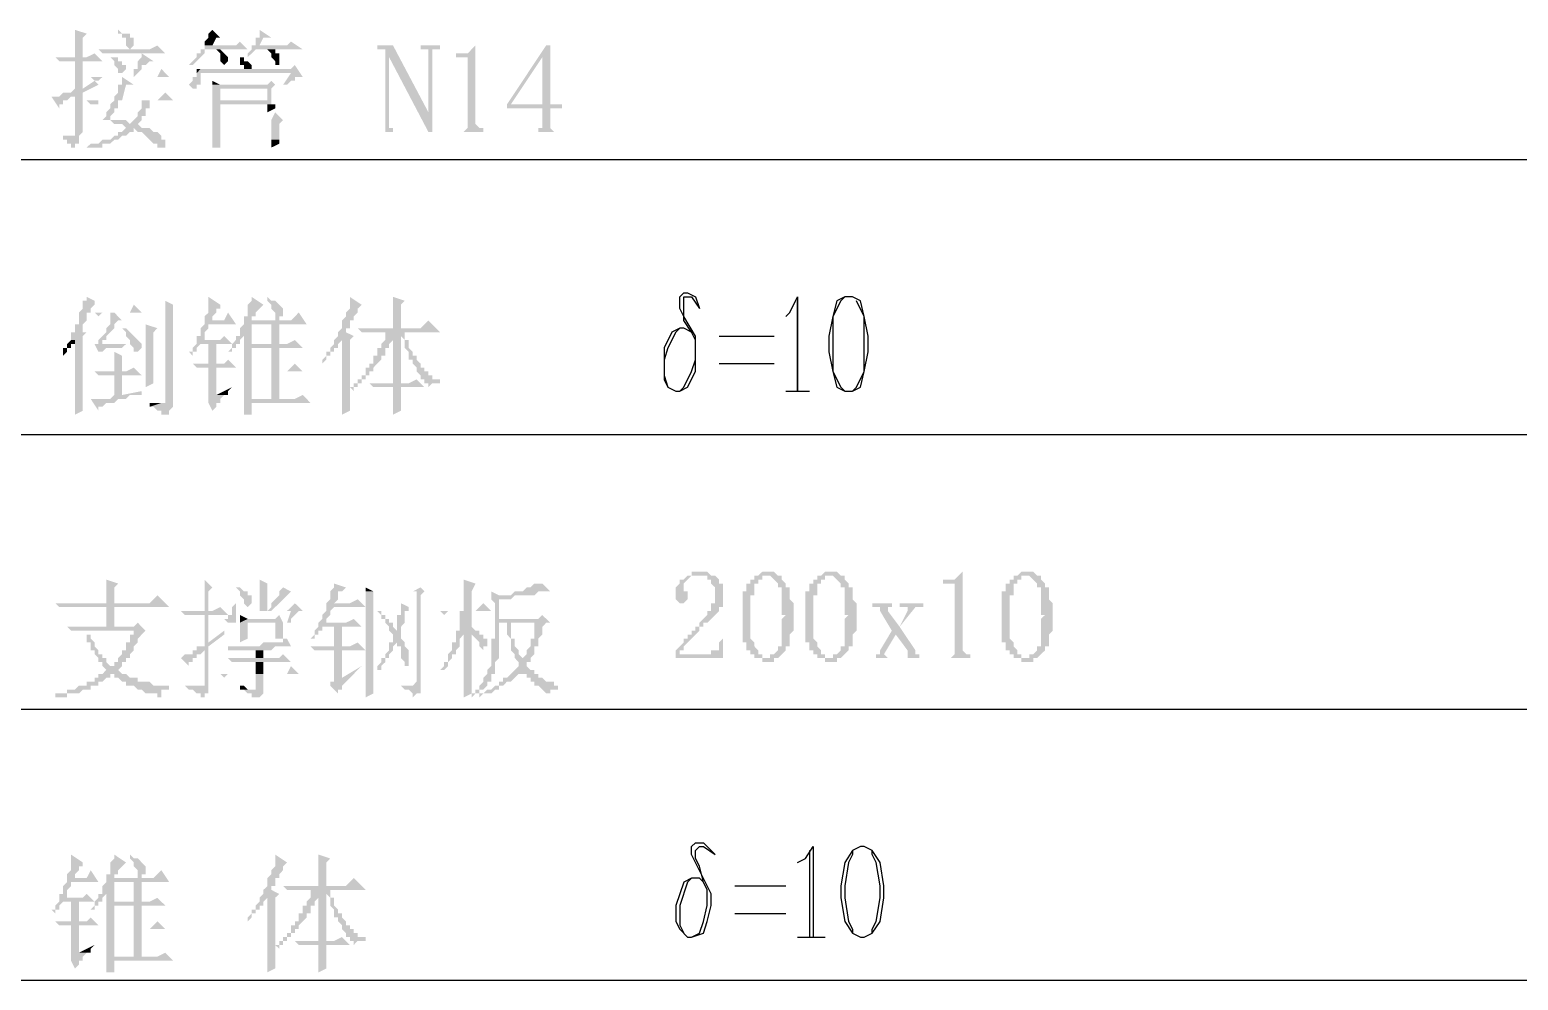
# Model space of a CAD drawing. Extents: x 51 to 246, y 3 to 417.
# Drawn here: x 198.56 to 214.61, y 42.63 to 52.87 of the extents above; entities that cross this region are included whole.
import ezdxf

# ---------------------------------------------------------------- set-up
doc = ezdxf.new("R2010")
doc.units = 0
doc.header["$MEASUREMENT"] = 0
doc.layers.add('_____1', color=160, linetype='Continuous')

msp = doc.modelspace()

# ---------------------------------------------------------------- hatches: boundary and pattern name
at = {"layer": '_____1'}
for points in [[(199.051, 52.874), (199.051, 52.578), (199.136, 52.578), (199.136, 52.789), (199.178, 52.832)], [(200.533, 52.874), (200.491, 52.832), (200.491, 52.789), (200.448, 52.747), (200.448, 52.705), (200.533, 52.705), (200.575, 52.789), (200.618, 52.789)], [(201.041, 52.874), (201.041, 52.789), (200.999, 52.789), (200.999, 52.705), (200.956, 52.705), (200.956, 52.662), (201.041, 52.705), (201.083, 52.789), (201.168, 52.789)], [(199.94, 52.705), (199.856, 52.662), (199.305, 52.662), (199.348, 52.62), (200.025, 52.62)], [(200.829, 52.747), (200.787, 52.705), (200.448, 52.705), (200.448, 52.662), (200.406, 52.662), (200.406, 52.62), (200.364, 52.62), (200.364, 52.578), (200.279, 52.493), (200.321, 52.493), (200.448, 52.62), (200.448, 52.662), (200.914, 52.662)], [(201.38, 52.747), (201.337, 52.705), (201.041, 52.705), (200.956, 52.662), (200.914, 52.62), (200.914, 52.578), (200.999, 52.662), (201.507, 52.662)], [(202.48, 52.705), (202.311, 52.705), (202.311, 52.662), (202.396, 52.662), (202.396, 52.62), (202.438, 52.578), (202.861, 51.773), (202.861, 51.985)], [(202.988, 52.705), (202.777, 52.705), (202.777, 52.662), (202.861, 52.662), (202.861, 51.773), (202.904, 51.773), (202.904, 52.662), (202.988, 52.662)], [(203.369, 52.705), (203.285, 52.62), (203.158, 52.62), (203.158, 52.578), (203.285, 52.578), (203.285, 51.816), (203.242, 51.773), (203.158, 51.773), (203.539, 51.773), (203.454, 51.773), (203.454, 51.816), (203.412, 51.816), (203.369, 51.858)], [(204.174, 52.705), (204.131, 52.705), (203.708, 52.07), (203.708, 52.027), (204.089, 52.027), (204.089, 51.816), (204.047, 51.816), (204.047, 51.773), (203.92, 51.773), (204.301, 51.773), (204.216, 51.773), (204.174, 51.816), (204.174, 52.027), (204.301, 52.027), (204.301, 52.07), (203.75, 52.07), (204.089, 52.578)], [(204.174, 52.705), (204.089, 52.578), (204.089, 52.07), (203.75, 52.07), (204.174, 52.07)], [(199.263, 52.62), (199.178, 52.578), (198.84, 52.578), (198.882, 52.535), (199.348, 52.535)], [(199.432, 52.62), (199.432, 52.578), (199.475, 52.535), (199.475, 52.493), (199.517, 52.451), (199.517, 52.408), (199.559, 52.408), (199.602, 52.451), (199.602, 52.493), (199.559, 52.493), (199.559, 52.535), (199.517, 52.535), (199.517, 52.578), (199.432, 52.578)], [(199.771, 52.62), (199.771, 52.578), (199.729, 52.535), (199.729, 52.451), (199.686, 52.451), (199.686, 52.366), (199.771, 52.451), (199.771, 52.493), (199.813, 52.493), (199.856, 52.535), (199.898, 52.535)], [(200.406, 52.493), (200.406, 52.451), (200.364, 52.451), (200.364, 52.408), (200.406, 52.451)], [(201.422, 52.493), (201.38, 52.451), (200.406, 52.451), (200.364, 52.408), (201.38, 52.408), (201.295, 52.281), (201.337, 52.281), (201.38, 52.324), (201.422, 52.324), (201.422, 52.366), (201.507, 52.366)], [(200.787, 52.578), (200.829, 52.578), (200.829, 52.493), (200.872, 52.493), (200.872, 52.451), (200.956, 52.451), (200.956, 52.493), (200.914, 52.535), (200.872, 52.535), (200.872, 52.578), (200.829, 52.578)], [(202.396, 52.62), (202.396, 51.773), (202.311, 51.773), (202.523, 51.773), (202.48, 51.773), (202.48, 51.816), (202.438, 51.816), (202.438, 52.578)], [(199.263, 52.324), (199.136, 52.239), (199.051, 52.239), (199.009, 52.197), (198.924, 52.197), (198.882, 52.154), (199.051, 52.154), (199.051, 51.731), (199.009, 51.731), (199.094, 51.731), (199.136, 51.773), (199.136, 52.197), (199.305, 52.281)], [(199.983, 52.451), (199.94, 52.366), (199.221, 52.366), (199.263, 52.324), (199.305, 52.324), (199.348, 52.366), (200.067, 52.366)], [(199.559, 52.366), (199.559, 52.281), (199.517, 52.281), (199.517, 52.197), (199.475, 52.154), (199.475, 52.112), (199.559, 52.112), (199.602, 52.281), (199.686, 52.281)], [(200.364, 52.408), (200.364, 52.366), (200.321, 52.366), (200.321, 52.324), (200.279, 52.281), (200.321, 52.239), (200.364, 52.239), (200.364, 52.281), (200.406, 52.281), (200.406, 52.408), (201.38, 52.408)], [(200.533, 52.324), (200.533, 52.281), (200.618, 52.281)], [(201.168, 52.324), (201.126, 52.281), (200.533, 52.281), (200.533, 51.9), (201.168, 51.9), (201.168, 51.688), (200.533, 51.688), (200.533, 51.604), (200.618, 51.604), (200.618, 51.688), (201.253, 51.688), (201.253, 51.858), (201.295, 51.9), (200.618, 51.9), (200.618, 52.07), (201.168, 52.07), (200.618, 52.112), (200.618, 52.239), (201.126, 52.239), (201.21, 52.281)], [(198.882, 52.154), (198.797, 52.154), (198.882, 52.027), (198.882, 52.07), (198.924, 52.07), (198.924, 52.112), (198.967, 52.112), (199.009, 52.154), (199.051, 52.154)], [(200.025, 52.197), (199.94, 52.112), (199.178, 52.112), (199.221, 52.07), (199.305, 52.07), (199.305, 52.112), (200.11, 52.112)], [(201.21, 52.281), (201.126, 52.239), (201.126, 52.112), (200.618, 52.112), (201.168, 52.07), (201.168, 52.239)], [(199.517, 52.112), (199.475, 52.112), (199.432, 52.07), (199.432, 52.027), (199.39, 51.985), (199.39, 51.943), (199.348, 51.9), (199.432, 51.9), (199.475, 51.858), (199.559, 51.858), (199.602, 51.816), (199.686, 51.816), (199.729, 51.773), (199.771, 51.773), (199.898, 51.646), (199.94, 51.646), (199.94, 51.604), (200.025, 51.604), (200.025, 51.688), (199.983, 51.688), (199.983, 51.731), (199.94, 51.773), (199.898, 51.773), (199.856, 51.816), (199.771, 51.816), (199.729, 51.858), (199.644, 51.858), (199.602, 51.9), (199.432, 51.9), (199.432, 51.943), (199.475, 51.985), (199.475, 52.027), (199.517, 52.027), (199.517, 52.07)], [(199.856, 52.112), (199.771, 52.112), (199.771, 52.027), (199.729, 51.985), (199.729, 51.943), (199.644, 51.858), (199.729, 51.858), (199.771, 51.9), (199.771, 51.943), (199.813, 51.943), (199.813, 52.027), (199.856, 52.027), (199.856, 52.07)], [(201.21, 51.985), (201.168, 51.9), (200.618, 51.9), (201.295, 51.9)], [(201.168, 52.07), (201.126, 52.07), (201.126, 51.985), (201.21, 52.027), (201.21, 52.07)], [(200.533, 51.9), (200.533, 51.688), (200.618, 51.688), (200.618, 51.9), (201.168, 51.9)], [(199.602, 51.816), (199.559, 51.773), (199.517, 51.773), (199.517, 51.731), (199.475, 51.731), (199.432, 51.688), (199.348, 51.688), (199.305, 51.646), (199.221, 51.646), (199.178, 51.604), (199.136, 51.604), (199.348, 51.604), (199.348, 51.646), (199.432, 51.646), (199.475, 51.688), (199.517, 51.688), (199.559, 51.731), (199.602, 51.731), (199.644, 51.773), (199.686, 51.773), (199.686, 51.816)], [(201.253, 51.688), (201.168, 51.688), (201.168, 51.604), (201.253, 51.646)], [(199.178, 49.995), (199.178, 49.953), (199.136, 49.953), (199.136, 49.868), (199.094, 49.826), (199.094, 49.699), (199.051, 49.699), (199.051, 49.614), (199.009, 49.614), (199.009, 49.53), (199.051, 49.53), (199.051, 48.725), (199.136, 48.768), (199.136, 49.572), (199.178, 49.614), (199.136, 49.614), (199.136, 49.699), (199.178, 49.741), (199.178, 49.826), (199.221, 49.826), (199.221, 49.868), (199.263, 49.91), (199.263, 49.953)], [(199.686, 49.91), (199.644, 49.826), (199.263, 49.826), (199.305, 49.784), (199.348, 49.826), (199.771, 49.826)], [(200.025, 49.953), (200.025, 48.852), (199.983, 48.852), (199.856, 48.81), (199.898, 48.81), (199.94, 48.768), (199.983, 48.768), (199.983, 48.725), (200.067, 48.725), (200.067, 48.768), (200.11, 48.81), (200.11, 49.91)], [(200.491, 49.995), (200.491, 49.826), (200.448, 49.784), (200.448, 49.741), (200.533, 49.741), (200.533, 49.784), (200.575, 49.826), (200.575, 49.868), (200.618, 49.868), (200.618, 49.91)], [(200.956, 49.995), (200.956, 49.953), (200.914, 49.91), (200.914, 49.784), (200.872, 49.784), (200.872, 49.699), (200.956, 49.741), (200.956, 49.784), (200.999, 49.784), (200.999, 49.826), (201.041, 49.868), (201.083, 49.91)], [(201.126, 49.995), (201.126, 49.953), (201.168, 49.91), (201.168, 49.868), (201.21, 49.826), (201.21, 49.741), (201.253, 49.741), (201.253, 49.784), (201.295, 49.784), (201.295, 49.868), (201.21, 49.953), (201.168, 49.953)], [(202.015, 49.995), (202.015, 49.868), (201.972, 49.826), (201.972, 49.784), (201.93, 49.741), (201.93, 49.657), (201.888, 49.614), (201.888, 49.572), (201.845, 49.53), (201.845, 49.487), (201.803, 49.445), (201.803, 49.403), (201.761, 49.403), (201.761, 49.36), (201.718, 49.318), (201.718, 49.276), (201.761, 49.318), (201.761, 49.36), (201.803, 49.36), (201.803, 49.403), (201.845, 49.403), (201.845, 49.445), (201.888, 49.445), (201.888, 49.487), (201.93, 49.53), (202.057, 49.572), (201.972, 49.614), (201.972, 49.657), (202.015, 49.657), (202.015, 49.741), (202.057, 49.741), (202.057, 49.784), (202.099, 49.826), (202.099, 49.868), (202.142, 49.91)], [(202.48, 49.995), (202.48, 49.657), (202.565, 49.657), (202.565, 49.91), (202.607, 49.953)], [(199.475, 49.826), (199.432, 49.826), (199.432, 49.699), (199.39, 49.657), (199.39, 49.614), (199.305, 49.53), (199.305, 49.487), (199.263, 49.487), (199.348, 49.487), (199.348, 49.53), (199.39, 49.53), (199.39, 49.572), (199.475, 49.657), (199.475, 49.699), (199.517, 49.741), (199.559, 49.741)], [(200.702, 49.826), (200.66, 49.741), (200.448, 49.741), (200.448, 49.699), (200.406, 49.657), (200.406, 49.572), (200.364, 49.572), (200.364, 49.487), (200.406, 49.53), (200.448, 49.53), (200.448, 49.614), (200.491, 49.657), (200.491, 49.699), (200.787, 49.699)], [(201.464, 49.826), (201.38, 49.741), (200.956, 49.741), (200.872, 49.699), (200.829, 49.657), (200.829, 49.614), (200.872, 49.614), (200.872, 48.895), (201.253, 48.895), (200.956, 48.895), (200.956, 49.191), (201.507, 49.191), (200.956, 49.191), (200.956, 49.445), (201.507, 49.445), (200.956, 49.487), (200.956, 49.699), (201.549, 49.699)], [(202.861, 49.741), (202.777, 49.657), (202.099, 49.657), (202.142, 49.614), (202.988, 49.614)], [(199.813, 49.699), (199.813, 49.022), (199.898, 49.064), (199.898, 49.614), (199.94, 49.657)], [(200.829, 49.614), (200.829, 49.572), (200.787, 49.572), (200.787, 49.53), (200.745, 49.487), (200.745, 49.445), (200.702, 49.403), (200.745, 49.403), (200.745, 49.445), (200.787, 49.445), (200.787, 49.487), (200.829, 49.487), (200.829, 49.53), (200.872, 49.572), (200.872, 49.614)], [(202.396, 49.614), (202.396, 49.572), (202.48, 49.572), (202.48, 49.064), (202.565, 49.064), (202.565, 49.614)], [(199.009, 49.53), (198.967, 49.487), (198.967, 49.445), (198.924, 49.445), (198.924, 49.36), (198.882, 49.36), (198.924, 49.36), (198.967, 49.403), (198.967, 49.445), (199.009, 49.445), (199.009, 49.487), (199.051, 49.487), (199.051, 49.53)], [(199.263, 49.487), (199.305, 49.403), (199.348, 49.403), (199.39, 49.445), (199.559, 49.445), (199.602, 49.487), (199.644, 49.487)], [(200.66, 49.572), (200.618, 49.53), (200.406, 49.53), (200.321, 49.445), (200.321, 49.403), (200.279, 49.403), (200.321, 49.36), (200.321, 49.403), (200.364, 49.403), (200.364, 49.445), (200.406, 49.487), (200.745, 49.487)], [(201.422, 49.53), (201.337, 49.487), (200.956, 49.487), (201.507, 49.445)], [(202.057, 49.572), (201.93, 49.53), (201.93, 48.725), (202.015, 48.768), (202.015, 49.53)], [(202.396, 49.572), (202.396, 49.53), (202.353, 49.487), (202.353, 49.445), (202.311, 49.445), (202.311, 49.36), (202.269, 49.36), (202.269, 49.276), (202.226, 49.276), (202.226, 49.233), (202.184, 49.233), (202.184, 49.149), (202.142, 49.149), (202.142, 49.106), (202.099, 49.106), (202.099, 49.064), (202.057, 49.064), (202.057, 49.022), (202.015, 49.022), (202.057, 48.979), (202.057, 49.022), (202.099, 49.022), (202.099, 49.064), (202.142, 49.064), (202.142, 49.106), (202.184, 49.106), (202.184, 49.149), (202.226, 49.149), (202.226, 49.191), (202.269, 49.191), (202.269, 49.233), (202.353, 49.318), (202.353, 49.36), (202.396, 49.36), (202.396, 49.445), (202.438, 49.445), (202.438, 49.487), (202.48, 49.53), (202.48, 49.572)], [(199.475, 49.403), (199.475, 49.191), (199.559, 49.191), (199.559, 49.36)], [(200.702, 49.318), (200.66, 49.276), (200.321, 49.276), (200.364, 49.233), (200.787, 49.233)], [(201.422, 49.276), (201.337, 49.191), (200.956, 49.191), (201.507, 49.191)], [(199.559, 49.149), (199.475, 49.149), (199.475, 48.937), (199.432, 48.895), (199.221, 48.895), (199.305, 48.768), (199.305, 48.81), (199.348, 48.81), (199.39, 48.852), (199.475, 48.852), (199.517, 48.895), (199.602, 48.895), (199.644, 48.937), (199.559, 48.937)], [(199.686, 49.233), (199.602, 49.191), (199.263, 49.191), (199.305, 49.149), (199.771, 49.149)], [(200.575, 49.233), (200.491, 49.233), (200.491, 48.852), (200.533, 48.768), (200.575, 48.81), (200.575, 48.852), (200.618, 48.852), (200.618, 48.895), (200.66, 48.937), (200.575, 48.937)], [(201.253, 49.191), (201.168, 49.191), (201.168, 48.895), (200.956, 48.895), (201.253, 48.895)], [(202.734, 49.106), (202.65, 49.064), (202.226, 49.064), (202.269, 49.022), (202.819, 49.022)], [(201.507, 48.937), (201.422, 48.895), (200.872, 48.895), (200.872, 48.725), (200.956, 48.725), (200.956, 48.852), (201.591, 48.852)], [(202.565, 49.022), (202.48, 49.022), (202.48, 48.725), (202.565, 48.768), (202.565, 48.979)], [(205.782, 47.032), (205.698, 47.032), (205.698, 46.99), (205.655, 46.99), (205.867, 46.99), (205.867, 46.947), (205.909, 46.947), (205.909, 46.905), (205.952, 46.863), (205.952, 46.693), (205.909, 46.693), (205.909, 46.609), (205.867, 46.609), (205.867, 46.566), (205.782, 46.482), (205.782, 46.439), (205.74, 46.439), (205.74, 46.397), (205.698, 46.397), (205.698, 46.355), (205.655, 46.355), (205.655, 46.312), (205.613, 46.312), (205.613, 46.27), (205.528, 46.185), (205.528, 46.143), (205.571, 46.143), (205.571, 46.185), (205.613, 46.185), (205.613, 46.228), (205.782, 46.397), (205.782, 46.439), (205.825, 46.439), (205.825, 46.482), (205.867, 46.482), (205.994, 46.609), (205.994, 46.651), (206.036, 46.651), (206.036, 46.905), (205.994, 46.905), (205.994, 46.947), (205.952, 46.99), (205.909, 46.99), (205.867, 47.032), (205.825, 47.032)], [(206.502, 47.032), (206.46, 47.032), (206.417, 46.99), (206.375, 46.99), (206.544, 46.99), (206.629, 46.905), (206.629, 46.863), (206.671, 46.863), (206.671, 46.566), (206.714, 46.566), (206.671, 46.524), (206.671, 46.228), (206.629, 46.228), (206.629, 46.185), (206.587, 46.143), (206.544, 46.143), (206.544, 46.101), (206.502, 46.101), (206.629, 46.101), (206.714, 46.185), (206.714, 46.228), (206.756, 46.228), (206.756, 46.355), (206.798, 46.397), (206.798, 46.693), (206.756, 46.735), (206.756, 46.863), (206.714, 46.863), (206.714, 46.905), (206.671, 46.947), (206.671, 46.99), (206.629, 46.99), (206.587, 47.032), (206.544, 47.032)], [(207.179, 47.032), (207.137, 47.032), (207.095, 46.99), (207.052, 46.99), (207.222, 46.99), (207.306, 46.905), (207.306, 46.863), (207.349, 46.863), (207.349, 46.566), (207.391, 46.566), (207.349, 46.524), (207.349, 46.228), (207.306, 46.228), (207.306, 46.185), (207.264, 46.143), (207.222, 46.143), (207.222, 46.101), (207.179, 46.101), (207.306, 46.101), (207.349, 46.143), (207.391, 46.185), (207.391, 46.228), (207.433, 46.228), (207.433, 46.355), (207.476, 46.397), (207.476, 46.693), (207.433, 46.735), (207.433, 46.863), (207.391, 46.863), (207.391, 46.905), (207.349, 46.947), (207.349, 46.99), (207.306, 46.99), (207.264, 47.032), (207.222, 47.032)], [(208.619, 47.032), (208.534, 46.947), (208.407, 46.947), (208.407, 46.905), (208.534, 46.905), (208.534, 46.143), (208.492, 46.101), (208.407, 46.101), (208.788, 46.101), (208.703, 46.101), (208.703, 46.143), (208.661, 46.143), (208.619, 46.185)], [(209.296, 47.032), (209.254, 47.032), (209.211, 46.99), (209.169, 46.99), (209.338, 46.99), (209.423, 46.905), (209.423, 46.863), (209.465, 46.863), (209.465, 46.566), (209.508, 46.566), (209.465, 46.524), (209.465, 46.228), (209.423, 46.228), (209.423, 46.185), (209.381, 46.143), (209.338, 46.143), (209.338, 46.101), (209.296, 46.101), (209.423, 46.101), (209.465, 46.143), (209.508, 46.185), (209.508, 46.228), (209.55, 46.228), (209.55, 46.355), (209.592, 46.397), (209.592, 46.693), (209.55, 46.735), (209.55, 46.863), (209.508, 46.863), (209.508, 46.905), (209.465, 46.947), (209.465, 46.99), (209.423, 46.99), (209.381, 47.032), (209.338, 47.032)], [(199.39, 46.947), (199.39, 46.693), (199.475, 46.693), (199.475, 46.863), (199.517, 46.905)], [(200.448, 46.947), (200.448, 46.609), (200.491, 46.609), (200.491, 46.82), (200.533, 46.863)], [(200.787, 46.863), (200.829, 46.82), (200.829, 46.778), (200.872, 46.735), (200.872, 46.693), (200.914, 46.651), (200.956, 46.693), (200.956, 46.778), (200.914, 46.778), (200.914, 46.82), (200.872, 46.82), (200.829, 46.863)], [(201.295, 46.863), (201.253, 46.82), (201.253, 46.778), (201.168, 46.693), (201.168, 46.651), (201.126, 46.609), (200.787, 46.609), (201.168, 46.609), (201.38, 46.82)], [(201.041, 46.947), (201.041, 46.609), (201.126, 46.609), (201.126, 46.905)], [(201.845, 46.905), (201.845, 46.863), (201.803, 46.82), (201.803, 46.735), (201.761, 46.693), (201.761, 46.651), (201.845, 46.693), (201.888, 46.735), (201.888, 46.82), (201.93, 46.82), (201.972, 46.863)], [(202.184, 46.863), (202.184, 46.82), (202.269, 46.82)], [(202.777, 46.863), (202.692, 46.82), (202.184, 46.82), (202.184, 45.677), (202.269, 45.72), (202.269, 46.82), (202.819, 46.82)], [(203.242, 46.947), (203.242, 46.609), (203.327, 46.609), (203.327, 46.82), (203.369, 46.905)], [(204.089, 46.905), (204.004, 46.905), (203.962, 46.863), (203.92, 46.863), (203.877, 46.82), (203.793, 46.82), (203.75, 46.778), (203.623, 46.778), (204.004, 46.778), (204.047, 46.82), (204.174, 46.82)], [(205.655, 46.99), (205.613, 46.947), (205.571, 46.947), (205.571, 46.905), (205.528, 46.863), (205.528, 46.735), (205.571, 46.693), (205.613, 46.693), (205.655, 46.735), (205.655, 46.82), (205.613, 46.82), (205.613, 46.905), (205.698, 46.99), (205.782, 46.99)], [(206.375, 46.99), (206.375, 46.947), (206.333, 46.947), (206.333, 46.905), (206.29, 46.905), (206.29, 46.82), (206.248, 46.82), (206.248, 46.27), (206.29, 46.27), (206.29, 46.185), (206.333, 46.185), (206.333, 46.143), (206.375, 46.143), (206.375, 46.101), (206.46, 46.101), (206.46, 46.058), (206.587, 46.058), (206.587, 46.101), (206.629, 46.101), (206.46, 46.101), (206.46, 46.143), (206.417, 46.143), (206.417, 46.185), (206.375, 46.228), (206.375, 46.27), (206.333, 46.312), (206.333, 46.778), (206.375, 46.778), (206.375, 46.905), (206.417, 46.905), (206.417, 46.947), (206.46, 46.947), (206.46, 46.99), (206.502, 46.99)], [(207.052, 46.99), (207.052, 46.947), (207.01, 46.947), (207.01, 46.905), (206.968, 46.905), (206.968, 46.82), (206.925, 46.82), (206.925, 46.27), (206.968, 46.27), (206.968, 46.185), (207.01, 46.185), (207.01, 46.143), (207.052, 46.143), (207.052, 46.101), (207.137, 46.101), (207.137, 46.058), (207.264, 46.058), (207.264, 46.101), (207.306, 46.101), (207.137, 46.101), (207.137, 46.143), (207.095, 46.143), (207.095, 46.185), (207.052, 46.228), (207.052, 46.27), (207.01, 46.312), (207.01, 46.778), (207.052, 46.778), (207.052, 46.905), (207.095, 46.905), (207.095, 46.947), (207.137, 46.947), (207.137, 46.99), (207.179, 46.99)], [(209.169, 46.99), (209.169, 46.947), (209.127, 46.947), (209.127, 46.905), (209.084, 46.905), (209.084, 46.82), (209.042, 46.82), (209.042, 46.27), (209.084, 46.27), (209.084, 46.185), (209.127, 46.185), (209.127, 46.143), (209.169, 46.143), (209.169, 46.101), (209.254, 46.101), (209.254, 46.058), (209.381, 46.058), (209.381, 46.101), (209.423, 46.101), (209.254, 46.101), (209.254, 46.143), (209.211, 46.143), (209.211, 46.185), (209.169, 46.228), (209.169, 46.27), (209.127, 46.312), (209.127, 46.778), (209.169, 46.778), (209.169, 46.905), (209.211, 46.905), (209.211, 46.947), (209.254, 46.947), (209.254, 46.99), (209.296, 46.99)], [(199.94, 46.778), (199.856, 46.693), (198.84, 46.693), (198.882, 46.651), (200.067, 46.651)], [(201.422, 46.693), (201.337, 46.609), (200.745, 46.609), (201.38, 46.609), (201.337, 46.482), (201.38, 46.482), (201.38, 46.524), (201.464, 46.609), (201.507, 46.609)], [(200.787, 46.693), (200.745, 46.651), (200.745, 46.609), (201.168, 46.609), (200.787, 46.609)], [(202.099, 46.735), (202.015, 46.693), (201.845, 46.693), (201.761, 46.651), (201.761, 46.609), (201.718, 46.566), (201.718, 46.524), (201.676, 46.482), (201.761, 46.482), (201.761, 46.524), (201.803, 46.566), (201.803, 46.609), (201.845, 46.651), (202.184, 46.651)], [(202.819, 46.82), (202.734, 46.82), (202.734, 45.847), (202.692, 45.804), (202.523, 45.804), (202.565, 45.804), (202.607, 45.762), (202.65, 45.762), (202.692, 45.72), (202.692, 45.677), (202.734, 45.72), (202.777, 45.72), (202.777, 46.778)], [(202.565, 46.693), (202.565, 46.566), (202.523, 46.566), (202.523, 46.397), (202.565, 46.397), (202.565, 46.439), (202.607, 46.482), (202.607, 46.609), (202.65, 46.609), (202.65, 46.651)], [(203.454, 46.693), (203.369, 46.609), (202.988, 46.609), (203.031, 46.566), (203.073, 46.609), (203.539, 46.609)], [(203.539, 46.82), (203.539, 46.735), (203.581, 46.693), (203.581, 46.482), (203.623, 46.524), (203.623, 46.735), (203.75, 46.735), (203.793, 46.778), (203.623, 46.778)], [(207.857, 46.693), (207.645, 46.693), (207.645, 46.651), (207.73, 46.651), (207.73, 46.609), (207.857, 46.397), (207.899, 46.355), (208.026, 46.185), (208.026, 46.101), (207.941, 46.101), (208.195, 46.101), (208.153, 46.101), (208.153, 46.143), (208.111, 46.143), (208.111, 46.185), (207.941, 46.439), (207.814, 46.609), (207.814, 46.651), (207.857, 46.651)], [(208.195, 46.693), (207.941, 46.693), (207.941, 46.651), (208.026, 46.651), (208.026, 46.609), (207.941, 46.439), (208.111, 46.651), (208.195, 46.651)], [(200.618, 46.651), (200.533, 46.609), (200.194, 46.609), (200.237, 46.566), (200.702, 46.566)], [(200.491, 46.566), (200.448, 46.566), (200.448, 46.228), (200.491, 46.27)], [(200.745, 46.609), (200.745, 46.566), (200.702, 46.566), (200.702, 46.524), (200.66, 46.524), (200.702, 46.482), (200.787, 46.482), (200.787, 46.609), (201.38, 46.609)], [(200.829, 46.566), (200.829, 46.482), (200.914, 46.524)], [(201.253, 46.566), (201.21, 46.524), (200.914, 46.524), (200.829, 46.482), (200.829, 46.355), (201.21, 46.355), (201.21, 46.312), (201.295, 46.312), (201.295, 46.355), (200.914, 46.355), (200.914, 46.482), (201.295, 46.482)], [(202.311, 46.651), (202.311, 46.609), (202.353, 46.566), (202.353, 46.524), (202.396, 46.524), (202.396, 46.482), (202.438, 46.439), (202.438, 46.397), (202.48, 46.355), (202.48, 46.312), (202.523, 46.27), (202.523, 46.228), (202.565, 46.228), (202.565, 46.101), (202.607, 46.058), (202.607, 46.016), (202.65, 46.016), (202.65, 46.185), (202.607, 46.228), (202.607, 46.27), (202.565, 46.312), (202.565, 46.397), (202.523, 46.397), (202.48, 46.439), (202.48, 46.482), (202.438, 46.482), (202.438, 46.524), (202.396, 46.524), (202.396, 46.566), (202.353, 46.566), (202.353, 46.609), (202.311, 46.609)], [(203.327, 46.609), (203.2, 46.609), (203.2, 46.397), (203.327, 46.397), (203.327, 46.355), (203.412, 46.27), (203.412, 46.228), (203.454, 46.185), (203.454, 46.228), (203.496, 46.228), (203.496, 46.312), (203.454, 46.312), (203.454, 46.355), (203.412, 46.355), (203.412, 46.397), (203.369, 46.397), (203.327, 46.439)], [(204.089, 46.566), (204.047, 46.524), (203.623, 46.524), (203.581, 46.482), (204.047, 46.482), (204.004, 46.482), (204.004, 46.312), (203.962, 46.312), (203.962, 46.228), (203.92, 46.185), (203.92, 46.143), (203.877, 46.101), (203.962, 46.058), (203.962, 46.101), (204.004, 46.143), (204.004, 46.228), (204.047, 46.228), (204.047, 46.312), (204.089, 46.355), (204.089, 46.439), (204.131, 46.482), (204.174, 46.482)], [(199.729, 46.482), (199.686, 46.439), (198.967, 46.439), (199.178, 46.397), (199.686, 46.397), (199.686, 46.355), (199.644, 46.355), (199.644, 46.27), (199.602, 46.27), (199.602, 46.185), (199.559, 46.185), (199.559, 46.143), (199.517, 46.101), (199.517, 46.058), (199.475, 46.058), (199.475, 46.016), (199.432, 46.016), (199.559, 46.016), (199.559, 46.058), (199.602, 46.058), (199.602, 46.101), (199.644, 46.101), (199.644, 46.143), (199.686, 46.185), (199.686, 46.228), (199.729, 46.27), (199.729, 46.312), (199.813, 46.397)], [(198.967, 46.439), (199.009, 46.397), (199.178, 46.397)], [(199.178, 46.397), (199.178, 46.27), (199.221, 46.27), (199.221, 46.185), (199.263, 46.185), (199.263, 46.143), (199.305, 46.101), (199.305, 46.058), (199.348, 46.058), (199.348, 46.016), (199.39, 45.974), (199.348, 45.931), (199.475, 45.931), (199.475, 45.889), (199.517, 45.889), (199.559, 45.847), (199.602, 45.847), (199.602, 45.804), (199.686, 45.804), (199.729, 45.762), (199.771, 45.762), (199.813, 45.72), (199.94, 45.72), (199.94, 45.677), (199.983, 45.677), (199.983, 45.762), (200.067, 45.762), (200.067, 45.804), (199.898, 45.804), (199.856, 45.847), (199.729, 45.847), (199.729, 45.889), (199.644, 45.889), (199.602, 45.931), (199.559, 45.931), (199.517, 45.974), (199.559, 46.016), (199.432, 46.016), (199.39, 46.058), (199.39, 46.101), (199.348, 46.101), (199.348, 46.143), (199.305, 46.143), (199.305, 46.185), (199.263, 46.228), (199.263, 46.27), (199.221, 46.312), (199.221, 46.355), (199.178, 46.355), (199.178, 46.397), (199.686, 46.397)], [(200.66, 46.397), (200.491, 46.27), (200.448, 46.228), (200.364, 46.228), (200.364, 46.185), (200.321, 46.185), (200.448, 46.185), (200.448, 45.804), (200.237, 45.804), (200.279, 45.762), (200.321, 45.762), (200.364, 45.72), (200.406, 45.72), (200.406, 45.677), (200.448, 45.677), (200.448, 45.72), (200.491, 45.72), (200.491, 46.228), (200.66, 46.355)], [(202.057, 46.524), (201.972, 46.482), (201.676, 46.482), (201.676, 46.439), (201.634, 46.397), (201.634, 46.355), (201.591, 46.312), (201.634, 46.312), (201.634, 46.355), (201.676, 46.355), (201.676, 46.397), (201.718, 46.397), (201.718, 46.439), (202.142, 46.439)], [(203.2, 46.397), (203.158, 46.397), (203.158, 46.27), (203.115, 46.27), (203.115, 46.185), (203.073, 46.143), (203.073, 46.058), (203.031, 46.058), (203.031, 46.016), (202.988, 45.974), (203.031, 45.974), (203.073, 46.016), (203.073, 46.058), (203.115, 46.101), (203.115, 46.143), (203.158, 46.143), (203.158, 46.185), (203.2, 46.228), (203.2, 46.312), (203.242, 46.355), (203.327, 46.355), (203.327, 46.397)], [(203.581, 46.482), (203.581, 46.312), (203.539, 46.312), (203.539, 46.016), (203.496, 45.974), (203.496, 45.931), (203.454, 45.889), (203.454, 45.847), (203.412, 45.804), (203.412, 45.762), (203.369, 45.762), (203.369, 45.72), (203.327, 45.72), (203.327, 45.677), (203.369, 45.72), (203.412, 45.72), (203.412, 45.762), (203.454, 45.762), (203.496, 45.804), (203.496, 45.847), (203.539, 45.847), (203.539, 45.931), (203.581, 45.931), (203.581, 46.058), (203.623, 46.101), (203.623, 46.482), (204.047, 46.482)], [(203.708, 46.482), (203.708, 46.355), (203.75, 46.312), (203.75, 46.185), (203.793, 46.143), (203.793, 46.101), (203.835, 46.058), (203.835, 46.016), (203.793, 45.974), (203.708, 45.889), (203.666, 45.889), (203.666, 45.847), (203.623, 45.847), (203.623, 45.804), (203.581, 45.804), (203.539, 45.762), (203.496, 45.762), (203.454, 45.72), (203.412, 45.72), (203.412, 45.677), (203.454, 45.72), (203.539, 45.72), (203.581, 45.762), (203.623, 45.762), (203.623, 45.804), (203.666, 45.804), (203.708, 45.847), (203.75, 45.847), (203.793, 45.889), (203.835, 45.931), (203.877, 45.931), (203.877, 45.974), (203.962, 45.974), (203.92, 46.016), (203.92, 46.058), (203.962, 46.058), (203.877, 46.101), (203.835, 46.143), (203.835, 46.185), (203.793, 46.228), (203.793, 46.312), (203.75, 46.312), (203.75, 46.482)], [(207.857, 46.397), (207.73, 46.185), (207.73, 46.143), (207.687, 46.143), (207.687, 46.101), (207.603, 46.101), (207.814, 46.101), (207.772, 46.143), (207.899, 46.355)], [(201.337, 46.312), (201.295, 46.312), (201.295, 46.27), (201.083, 46.27), (201.041, 46.228), (200.702, 46.228), (201.38, 46.228)], [(200.702, 46.228), (200.702, 46.185), (201.168, 46.185), (201.21, 46.228), (201.38, 46.228)], [(200.829, 46.355), (200.829, 46.27), (200.914, 46.312), (200.914, 46.355), (201.21, 46.355)], [(202.099, 46.27), (202.015, 46.228), (201.591, 46.228), (201.634, 46.185), (202.184, 46.185)], [(202.48, 46.312), (202.48, 46.27), (202.438, 46.27), (202.438, 46.185), (202.396, 46.143), (202.396, 46.101), (202.353, 46.101), (202.353, 46.058), (202.311, 46.016), (202.311, 45.974), (202.353, 45.974), (202.353, 46.016), (202.396, 46.058), (202.396, 46.101), (202.438, 46.101), (202.438, 46.143), (202.48, 46.185), (202.48, 46.228), (202.523, 46.27)], [(203.327, 46.355), (203.242, 46.355), (203.242, 45.677), (203.327, 45.72), (203.327, 46.312)], [(206.036, 46.312), (205.994, 46.27), (205.994, 46.185), (205.909, 46.185), (205.909, 46.143), (205.528, 46.143), (205.528, 46.101), (206.036, 46.101)], [(200.321, 46.185), (200.321, 46.143), (200.237, 46.143), (200.194, 46.101), (200.279, 46.016), (200.279, 46.058), (200.321, 46.058), (200.321, 46.101), (200.364, 46.101), (200.364, 46.143), (200.406, 46.143), (200.448, 46.185)], [(201.295, 46.143), (201.253, 46.101), (200.702, 46.101), (200.745, 46.058), (201.38, 46.058)], [(201.93, 46.185), (201.845, 46.185), (201.845, 45.847), (201.803, 45.847), (201.803, 45.804), (201.888, 45.72), (201.888, 45.762), (201.93, 45.762), (201.93, 45.804), (202.015, 45.889), (201.93, 45.889)], [(199.348, 45.931), (199.305, 45.931), (199.305, 45.889), (199.263, 45.889), (199.263, 45.847), (199.178, 45.847), (199.178, 45.804), (199.094, 45.804), (199.051, 45.762), (198.967, 45.762), (198.967, 45.72), (198.84, 45.72), (198.84, 45.677), (198.797, 45.677), (198.967, 45.677), (198.967, 45.72), (199.094, 45.72), (199.136, 45.762), (199.221, 45.762), (199.221, 45.804), (199.305, 45.804), (199.305, 45.847), (199.348, 45.847), (199.39, 45.889), (199.432, 45.889), (199.432, 45.931), (199.475, 45.931)], [(201.38, 46.016), (201.337, 45.931), (200.618, 45.931), (200.66, 45.889), (200.702, 45.931), (201.464, 45.931)], [(201.083, 45.931), (200.999, 45.931), (200.999, 45.762), (200.829, 45.762), (200.872, 45.762), (200.914, 45.72), (200.956, 45.72), (200.956, 45.677), (201.041, 45.677), (201.083, 45.72), (201.083, 45.804)], [(203.962, 45.974), (203.877, 45.974), (203.877, 45.931), (203.92, 45.931), (203.92, 45.889), (203.962, 45.889), (203.962, 45.847), (204.004, 45.847), (204.004, 45.804), (204.047, 45.804), (204.258, 45.762), (204.258, 45.804), (204.216, 45.804), (204.216, 45.847), (204.131, 45.847), (204.089, 45.889), (204.047, 45.889), (204.047, 45.931), (204.004, 45.931), (204.004, 45.974)], [(200.237, 45.804), (200.364, 45.804), (200.279, 45.804)], [(202.523, 45.804), (202.692, 45.804), (202.565, 45.804)], [(204.047, 45.804), (204.131, 45.72), (204.174, 45.72), (204.174, 45.762), (204.258, 45.762)], [(199.009, 43.984), (199.009, 43.815), (198.967, 43.772), (198.967, 43.73), (199.051, 43.73), (199.051, 43.772), (199.094, 43.815), (199.094, 43.857), (199.136, 43.857), (199.136, 43.899)], [(199.475, 43.984), (199.475, 43.942), (199.432, 43.899), (199.432, 43.772), (199.39, 43.772), (199.39, 43.688), (199.475, 43.73), (199.475, 43.772), (199.517, 43.772), (199.517, 43.815), (199.559, 43.857), (199.602, 43.899)], [(199.644, 43.984), (199.644, 43.942), (199.686, 43.899), (199.686, 43.857), (199.729, 43.815), (199.729, 43.73), (199.771, 43.73), (199.771, 43.772), (199.813, 43.772), (199.813, 43.857), (199.729, 43.942), (199.686, 43.942)], [(201.21, 43.984), (201.21, 43.857), (201.168, 43.815), (201.168, 43.772), (201.126, 43.73), (201.126, 43.645), (201.083, 43.603), (201.083, 43.56), (201.041, 43.518), (201.041, 43.476), (200.999, 43.434), (200.999, 43.391), (200.956, 43.391), (200.956, 43.349), (200.914, 43.307), (200.914, 43.264), (200.956, 43.307), (200.956, 43.349), (200.999, 43.349), (200.999, 43.391), (201.041, 43.391), (201.041, 43.434), (201.083, 43.434), (201.083, 43.476), (201.126, 43.518), (201.253, 43.56), (201.168, 43.603), (201.168, 43.645), (201.21, 43.645), (201.21, 43.73), (201.253, 43.73), (201.253, 43.772), (201.295, 43.815), (201.295, 43.857), (201.337, 43.899)], [(201.676, 43.984), (201.676, 43.645), (201.761, 43.645), (201.761, 43.899), (201.803, 43.942)], [(199.221, 43.815), (199.178, 43.73), (198.967, 43.73), (198.967, 43.688), (198.924, 43.645), (198.924, 43.56), (198.882, 43.56), (198.882, 43.476), (198.924, 43.518), (198.967, 43.518), (198.967, 43.603), (199.009, 43.645), (199.009, 43.688), (199.305, 43.688)], [(199.983, 43.815), (199.898, 43.73), (199.475, 43.73), (199.39, 43.688), (199.348, 43.645), (199.348, 43.603), (199.39, 43.603), (199.39, 42.883), (199.771, 42.883), (199.475, 42.883), (199.475, 43.18), (200.025, 43.18), (199.475, 43.18), (199.475, 43.434), (200.025, 43.434), (199.475, 43.476), (199.475, 43.688), (200.067, 43.688)], [(202.057, 43.73), (201.972, 43.645), (201.295, 43.645), (201.337, 43.603), (202.184, 43.603)], [(199.178, 43.56), (199.136, 43.518), (198.924, 43.518), (198.84, 43.434), (198.84, 43.391), (198.797, 43.391), (198.84, 43.349), (198.84, 43.391), (198.882, 43.391), (198.882, 43.434), (198.924, 43.476), (199.263, 43.476)], [(199.348, 43.603), (199.348, 43.56), (199.305, 43.56), (199.305, 43.518), (199.263, 43.476), (199.263, 43.434), (199.221, 43.391), (199.263, 43.391), (199.263, 43.434), (199.305, 43.434), (199.305, 43.476), (199.348, 43.476), (199.348, 43.518), (199.39, 43.56), (199.39, 43.603)], [(199.94, 43.518), (199.856, 43.476), (199.475, 43.476), (200.025, 43.434)], [(201.253, 43.56), (201.126, 43.518), (201.126, 42.714), (201.21, 42.756), (201.21, 43.518)], [(201.591, 43.56), (201.591, 43.518), (201.549, 43.476), (201.549, 43.434), (201.507, 43.434), (201.507, 43.349), (201.464, 43.349), (201.464, 43.264), (201.422, 43.264), (201.422, 43.222), (201.38, 43.222), (201.38, 43.137), (201.337, 43.137), (201.337, 43.095), (201.295, 43.095), (201.295, 43.053), (201.253, 43.053), (201.253, 43.01), (201.21, 43.01), (201.253, 42.968), (201.253, 43.01), (201.295, 43.01), (201.295, 43.053), (201.337, 43.053), (201.337, 43.095), (201.38, 43.095), (201.38, 43.137), (201.422, 43.137), (201.422, 43.18), (201.464, 43.18), (201.464, 43.222), (201.549, 43.307), (201.549, 43.349), (201.591, 43.349), (201.591, 43.434), (201.634, 43.434), (201.634, 43.476), (201.676, 43.518), (201.676, 43.56)], [(201.591, 43.603), (201.591, 43.56), (201.676, 43.56), (201.676, 43.053), (201.761, 43.053), (201.761, 43.603)], [(199.221, 43.307), (199.178, 43.264), (198.84, 43.264), (198.882, 43.222), (199.305, 43.222)], [(199.094, 43.222), (199.009, 43.222), (199.009, 42.841), (199.051, 42.756), (199.094, 42.799), (199.094, 42.841), (199.136, 42.841), (199.136, 42.883), (199.178, 42.926), (199.094, 42.926)], [(199.94, 43.264), (199.856, 43.18), (199.475, 43.18), (200.025, 43.18)], [(199.771, 43.18), (199.686, 43.18), (199.686, 42.883), (199.475, 42.883), (199.771, 42.883)], [(201.93, 43.095), (201.845, 43.053), (201.422, 43.053), (201.464, 43.01), (202.015, 43.01)], [(201.761, 43.01), (201.676, 43.01), (201.676, 42.714), (201.761, 42.756), (201.761, 42.968)], [(200.025, 42.926), (199.94, 42.883), (199.39, 42.883), (199.39, 42.714), (199.475, 42.714), (199.475, 42.841), (200.11, 42.841)]]:
    msp.add_hatch(color=7, dxfattribs=at).paths.add_polyline_path(points, is_closed=False)
for points in [[(199.517, 52.874), (199.517, 52.832), (199.559, 52.832), (199.559, 52.789), (199.602, 52.789), (199.602, 52.705), (199.644, 52.662), (199.686, 52.705), (199.686, 52.789), (199.644, 52.789), (199.644, 52.832), (199.559, 52.832)], [(200.618, 52.662), (200.575, 52.662), (200.618, 52.62), (200.618, 52.535), (200.66, 52.493), (200.702, 52.535), (200.702, 52.578)], [(201.168, 52.662), (201.126, 52.662), (201.168, 52.62), (201.168, 52.578), (201.21, 52.535), (201.21, 52.493), (201.253, 52.493), (201.253, 52.62), (201.21, 52.62), (201.21, 52.662)], [(199.051, 52.535), (199.136, 52.535), (199.136, 52.239), (199.051, 52.239)], [(198.882, 51.731), (198.924, 51.731), (198.924, 51.688), (198.967, 51.688), (198.967, 51.646), (199.009, 51.646), (199.009, 51.604), (199.051, 51.604), (199.051, 51.646), (199.094, 51.646), (199.094, 51.731)], [(199.602, 49.657), (199.559, 49.657), (199.602, 49.614), (199.602, 49.572), (199.644, 49.53), (199.644, 49.487), (199.263, 49.487), (199.644, 49.487), (199.686, 49.445), (199.686, 49.403), (199.729, 49.403), (199.771, 49.445), (199.771, 49.487)], [(201.168, 49.699), (201.253, 49.699), (201.253, 49.487), (201.168, 49.487)], [(202.607, 49.614), (202.396, 49.614), (202.565, 49.614), (202.565, 49.572), (202.607, 49.53), (202.607, 49.445), (202.65, 49.403), (202.65, 49.318), (202.692, 49.318), (202.692, 49.276), (202.734, 49.233), (202.734, 49.191), (202.777, 49.149), (202.777, 49.106), (202.819, 49.106), (202.819, 49.064), (202.861, 49.064), (202.861, 49.022), (202.904, 49.064), (202.988, 49.064), (202.988, 49.106), (202.904, 49.106), (202.904, 49.149), (202.861, 49.149), (202.861, 49.191), (202.819, 49.191), (202.819, 49.233), (202.777, 49.233), (202.777, 49.276), (202.734, 49.318), (202.734, 49.36), (202.692, 49.36), (202.692, 49.403), (202.65, 49.445), (202.65, 49.53), (202.607, 49.53)], [(200.491, 49.487), (200.575, 49.487), (200.575, 49.276), (200.491, 49.276)], [(201.168, 49.445), (201.253, 49.445), (201.253, 49.191), (201.168, 49.191)], [(199.771, 48.979), (199.559, 48.937), (199.771, 48.937)], [(200.745, 49.022), (200.575, 48.937), (200.702, 48.937), (200.702, 48.979)], [(199.856, 48.852), (199.856, 48.81), (199.983, 48.852)], [(199.39, 46.651), (199.475, 46.651), (199.475, 46.439), (199.39, 46.439)], [(201.295, 46.482), (201.21, 46.482), (201.21, 46.355), (200.914, 46.355), (201.295, 46.355)], [(201.845, 46.439), (201.93, 46.439), (201.93, 46.228), (201.845, 46.228)], [(200.999, 46.185), (201.083, 46.185), (201.083, 46.101), (200.999, 46.101)], [(200.999, 46.058), (201.083, 46.058), (201.083, 45.931), (200.999, 45.931)], [(202.142, 46.016), (201.93, 45.889), (202.015, 45.889), (202.057, 45.931), (202.099, 45.974)], [(200.829, 45.804), (200.829, 45.762), (200.956, 45.762), (200.914, 45.762), (200.872, 45.804)], [(199.686, 43.688), (199.771, 43.688), (199.771, 43.476), (199.686, 43.476)], [(201.803, 43.603), (201.591, 43.603), (201.761, 43.603), (201.761, 43.56), (201.803, 43.518), (201.803, 43.434), (201.845, 43.391), (201.845, 43.307), (201.888, 43.307), (201.888, 43.264), (201.93, 43.222), (201.93, 43.18), (201.972, 43.137), (201.972, 43.095), (202.015, 43.095), (202.015, 43.053), (202.057, 43.053), (202.057, 43.01), (202.099, 43.053), (202.184, 43.053), (202.184, 43.095), (202.099, 43.095), (202.099, 43.137), (202.057, 43.137), (202.057, 43.18), (202.015, 43.18), (202.015, 43.222), (201.972, 43.222), (201.972, 43.264), (201.93, 43.307), (201.93, 43.349), (201.888, 43.349), (201.888, 43.391), (201.845, 43.434), (201.845, 43.518), (201.803, 43.518)], [(199.009, 43.476), (199.094, 43.476), (199.094, 43.264), (199.009, 43.264)], [(199.686, 43.434), (199.771, 43.434), (199.771, 43.18), (199.686, 43.18)], [(199.263, 43.01), (199.094, 42.926), (199.221, 42.926), (199.221, 42.968)]]:
    msp.add_hatch(color=7, dxfattribs=at).paths.add_polyline_path(points)

# ---------------------------------------------------------------- linework, layer by layer
at = {"layer": '_____1', "color": 7}
for p, q in [((183.557, 51.477), (242.612, 51.477)), ((205.994, 49.572), (206.587, 49.572)), ((205.994, 49.276), (206.587, 49.276)), ((206.714, 48.979), (206.968, 48.979)), ((183.557, 48.513), (242.612, 48.513)), ((183.557, 45.55), (242.612, 45.55)), ((206.968, 44.026), (206.968, 43.095)), ((206.163, 43.645), (206.714, 43.645)), ((206.163, 43.349), (206.714, 43.349)), ((206.841, 43.095), (207.137, 43.095)), ((183.557, 42.629), (242.612, 42.629))]:
    msp.add_line(p, q, dxfattribs=at)
for points in [[(205.698, 49.614), (205.613, 49.657), (205.571, 49.657), (205.486, 49.614), (205.401, 49.445), (205.401, 49.106), (205.444, 49.022), (205.528, 48.979), (205.571, 48.979), (205.655, 49.022), (205.74, 49.191), (205.74, 49.572), (205.613, 49.784), (205.571, 49.868), (205.571, 49.995), (205.613, 50.038), (205.655, 50.038), (205.74, 49.995), (205.782, 49.868)], [(205.571, 48.979), (205.613, 49.022), (205.698, 49.191), (205.74, 49.318), (205.74, 49.53), (205.698, 49.614), (205.613, 49.741), (205.613, 49.995), (205.698, 49.995), (205.782, 49.868)], [(206.714, 49.784), (206.756, 49.826), (206.841, 49.995), (206.841, 48.979), (206.841, 49.953)], [(207.349, 49.995), (207.264, 49.953), (207.222, 49.784), (207.179, 49.572), (207.179, 49.403), (207.222, 49.191), (207.264, 49.022), (207.349, 48.979), (207.433, 48.979), (207.518, 49.022), (207.56, 49.191), (207.603, 49.403), (207.603, 49.572), (207.56, 49.784), (207.518, 49.953), (207.433, 49.995), (207.349, 49.995), (207.306, 49.953), (207.222, 49.784), (207.222, 49.191), (207.306, 49.022), (207.349, 48.979)], [(207.433, 48.979), (207.476, 49.022), (207.56, 49.191), (207.56, 49.784), (207.476, 49.953)], [(205.571, 49.657), (205.528, 49.614), (205.444, 49.445), (205.401, 49.318), (205.401, 49.149), (205.444, 49.022)], [(205.825, 43.688), (205.782, 43.73), (205.698, 43.73), (205.613, 43.688), (205.528, 43.434), (205.528, 43.264), (205.571, 43.18), (205.655, 43.095), (205.698, 43.095), (205.825, 43.137), (205.867, 43.264), (205.909, 43.434), (205.909, 43.56), (205.698, 43.984), (205.698, 44.069), (205.74, 44.111), (205.825, 44.111), (205.952, 43.984)], [(205.698, 43.095), (205.782, 43.137), (205.825, 43.264), (205.867, 43.434), (205.867, 43.603), (205.825, 43.688), (205.782, 43.857), (205.74, 43.942), (205.74, 44.026), (205.782, 44.069), (205.825, 44.069), (205.952, 43.984)], [(206.841, 43.899), (206.925, 43.942), (207.01, 44.069), (207.01, 43.095)], [(207.518, 44.069), (207.433, 44.026), (207.349, 43.899), (207.306, 43.645), (207.306, 43.518), (207.349, 43.264), (207.433, 43.137), (207.518, 43.095), (207.56, 43.095), (207.645, 43.137), (207.73, 43.264), (207.772, 43.518), (207.772, 43.645), (207.73, 43.899), (207.645, 44.026), (207.56, 44.069), (207.518, 44.069), (207.433, 44.026), (207.433, 43.984), (207.391, 43.899), (207.349, 43.645), (207.349, 43.518), (207.391, 43.264), (207.433, 43.18), (207.433, 43.137), (207.518, 43.095)], [(207.56, 43.095), (207.645, 43.137), (207.645, 43.18), (207.687, 43.264), (207.73, 43.518), (207.73, 43.645), (207.687, 43.899), (207.645, 43.984), (207.645, 44.026)], [(205.698, 43.73), (205.655, 43.688), (205.571, 43.434), (205.571, 43.222), (205.613, 43.137)]]:
    msp.add_lwpolyline(points, dxfattribs=at)

doc.saveas('drawing.dxf')
